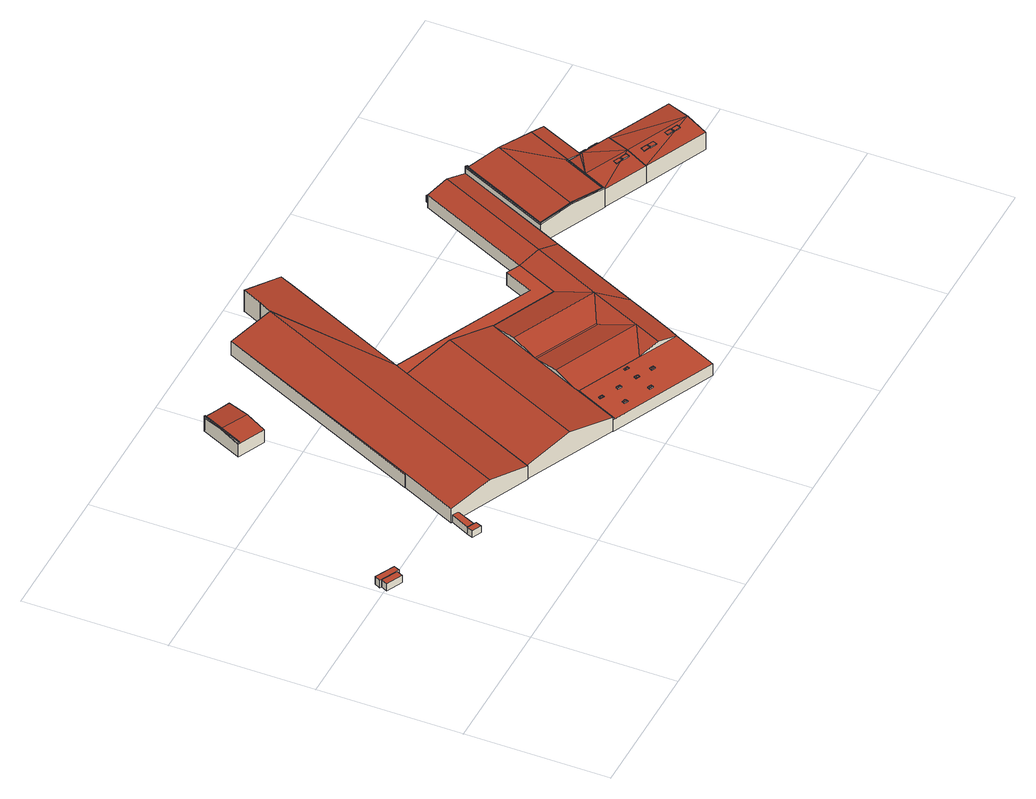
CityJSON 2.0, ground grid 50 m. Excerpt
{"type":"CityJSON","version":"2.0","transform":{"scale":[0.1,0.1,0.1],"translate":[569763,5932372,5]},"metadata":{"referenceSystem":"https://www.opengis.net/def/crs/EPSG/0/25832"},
"CityObjects":{
"building1":{"type":"Building","attributes":{"Grundfläche 2D":"15.660533","Grundhöhe NN":"6.108"},"geometry":[{"type":"Solid","lod":"3","boundaries":[[[[0,1,2,3]],[[4,5,3,2]],[[5,6,0,3]],[[6,7,1,0]],[[7,4,2,1]],[[7,6,5,4]]]],"semantics":{"surfaces":[{"type":"RoofSurface"},{"type":"WallSurface"},{"type":"GroundSurface"}],"values":[[0,1,1,1,1,2]]}}]},
"building2":{"type":"Building","attributes":{"Grundfläche 2D":"18.231822","Grundhöhe NN":"6.008"},"geometry":[{"type":"Solid","lod":"3","boundaries":[[[[8,9,10,11]],[[9,8,12,13]],[[10,9,13,14]],[[11,10,14,15]],[[8,11,15,12]],[[13,12,15,14]]]],"semantics":{"surfaces":[{"type":"RoofSurface"},{"type":"WallSurface"},{"type":"GroundSurface"}],"values":[[0,1,1,1,1,2]]}}]},
"building3":{"type":"Building","attributes":{"Grundfläche 2D":"173.839286","Grundhöhe NN":"5.824"},"children":["building3-1"],"geometry":[{"type":"Solid","lod":"3","boundaries":[[[[16,17,18,19,20,21,22,23]],[[24,25,26,27,16,23,22]],[[19,18,17,28,29]],[[20,19,29,30]],[[21,20,30,31]],[[32,25,24,22,21,31,33]],[[34,27,26,25,32,35]],[[28,17,16,27,34]],[[28,34,35,32,33,31,30,29]]]],"semantics":{"surfaces":[{"type":"RoofSurface"},{"type":"WallSurface"},{"type":"GroundSurface"}],"values":[[0,0,1,1,1,1,1,1,2]]}}]},
"building3-1":{"type":"BuildingInstallation","parents":["building3"],"geometry":[{"type":"MultiSurface","lod":"3","boundaries":[[[36,37,38,39,40,23]],[[22,24,25,39,38,37,21]],[[40,39,25,26]],[[40,26,23]],[[41,20,36,23]],[[20,21,37,36]]],"semantics":{"surfaces":[{"type":"RoofSurface"},{"type":"WallSurface"}],"values":[0,1,1,1,1,1]}}]},
"building4":{"type":"Building","attributes":{"Grundfläche 2D":"8018.117439","Grundhöhe NN":"5.749"},"children":["building4-1","building4-2","building4-3","building4-4","building4-5","building4-6","building4-7","building4-8"],"geometry":[{"type":"Solid","lod":"3","boundaries":[[[[42,43,44,45,46,47,48,49,50]],[[51,52,53,54]],[[55,56,54,53,57]],[[58,59,54,56,60]],[[58,61,62,59]],[[63,62,61,64,65]],[[66,67,68,69,63,65]],[[70,63,69]],[[71,72,73,54,63,70,74,75,76]],[[77,78,51,54,73]],[[54,59,62,63]],[[79,80,81,82]],[[55,83,79,82,84,85,66,64,86,87,60]],[[88,89,90,91]],[[92,93,94,95,96]],[[97,98,99]],[[98,100,101,102,103,99]],[[102,101,104,105,106]],[[106,107,108,109,110,111,112,113]],[[113,102,106]],[[114,112,111]],[[115,45,44,116]],[[117,47,46,45,115,118]],[[48,47,117,119]],[[120,52,51,78,121]],[[53,52,120,122]],[[57,53,122,123]],[[60,56,55]],[[66,65,64]],[[50,49,48,74,70,69,68,67,43,42]],[[74,48,119,124,75]],[[76,75,124,125]],[[126,73,72,71,76,125,127]],[[77,73,126,128]],[[78,77,128,121]],[[79,83,57,123,129,80]],[[81,80,129,130]],[[84,82,81,130,116,44,131]],[[57,83,55]],[[61,58,60,87,86,64]],[[131,44,43,67,66,85,84]],[[90,132,133,93,91]],[[91,93,92,88]],[[88,92,134,135,89]],[[94,93,133,136]],[[95,94,136,137]],[[96,95,137,138]],[[134,92,96,138]],[[97,99,139,140]],[[98,97,140,141]],[[100,98,141,142]],[[89,135,143,104,101,100,142,132,90]],[[106,105,104,143,130,144,108,107]],[[109,108,144,145]],[[146,111,110,109,145,147]],[[114,111,146,148]],[[113,112,114,148,149]],[[99,103,102,113,149,150,151,139]],[[129,123,122,120,121,128,126,127,125,124,119,117,118,115,116,130]],[[138,137,136,133,132,142,141,140,139,151,150,149,148,146,147,145,144,130,143,135,134]]]],"semantics":{"surfaces":[{"type":"RoofSurface"},{"type":"WallSurface"},{"type":"GroundSurface"}],"values":[[0,0,0,0,0,0,0,0,0,0,0,0,0,0,0,0,0,0,0,0,0,1,1,1,1,1,1,1,1,1,1,1,1,1,1,1,1,1,1,1,1,1,1,1,1,1,1,1,1,1,1,1,1,1,1,1,1,1,2,2]]}}]},
"building4-1":{"type":"BuildingInstallation","parents":["building4"],"geometry":[{"type":"MultiSurface","lod":"3","boundaries":[[[152,153,154,155]],[[156,157,158,154,153]],[[159,158,157]],[[160,161,155,154,158,159]],[[162,163,164,153,152,155]],[[164,165,166,157,156,153]],[[166,167,159,157]],[[159,167,168,162,155,161,160]]],"semantics":{"surfaces":[{"type":"RoofSurface"},{"type":"WallSurface"}],"values":[0,0,0,0,1,1,1,1]}}]},
"building4-2":{"type":"BuildingInstallation","parents":["building4"],"geometry":[{"type":"MultiSurface","lod":"3","boundaries":[[[169,170,171,172]],[[173,174,175,172,171,176]],[[177,178,176,171,170]],[[173,176,178]],[[179,180,181,170,169,172]],[[181,182,183,178,177,170]],[[183,184,173,178]],[[173,184,185,179,172,175,174]]],"semantics":{"surfaces":[{"type":"RoofSurface"},{"type":"WallSurface"}],"values":[0,0,0,0,1,1,1,1]}}]},
"building4-3":{"type":"BuildingInstallation","parents":["building4"],"geometry":[{"type":"MultiSurface","lod":"3","boundaries":[[[186,187,188]],[[189,190,188,187,191]],[[186,192,193,194,191,187]],[[189,191,194]],[[195,196,186,188]],[[186,196,197,198,194,193,192]],[[198,199,189,194]],[[189,199,195,188,190]]],"semantics":{"surfaces":[{"type":"RoofSurface"},{"type":"WallSurface"}],"values":[0,0,0,0,1,1,1,1]}}]},
"building4-4":{"type":"BuildingInstallation","parents":["building4"],"geometry":[{"type":"MultiSurface","lod":"3","boundaries":[[[200,201,202]],[[203,204,205,206,201,200]],[[207,206,205]],[[208,202,201,206,207]],[[209,210,200,202]],[[200,210,211,212,205,204,203]],[[212,213,207,205]],[[207,213,209,202,208]]],"semantics":{"surfaces":[{"type":"RoofSurface"},{"type":"WallSurface"}],"values":[0,0,0,0,1,1,1,1]}}]},
"building4-5":{"type":"BuildingInstallation","parents":["building4"],"geometry":[{"type":"MultiSurface","lod":"3","boundaries":[[[214,215,216]],[[217,218,219,215,214]],[[220,219,218]],[[221,216,215,219,220]],[[222,223,214,216]],[[214,223,224,218,217]],[[224,225,220,218]],[[220,225,222,216,221]]],"semantics":{"surfaces":[{"type":"RoofSurface"},{"type":"WallSurface"}],"values":[0,0,0,0,1,1,1,1]}}]},
"building4-6":{"type":"BuildingInstallation","parents":["building4"],"geometry":[{"type":"MultiSurface","lod":"3","boundaries":[[[226,227,228,229,131]],[[45,226,131,44]],[[227,226,45,46]],[[42,68,228,227,46]],[[229,228,68,42,43,67]]],"semantics":{"surfaces":[{"type":"RoofSurface"},{"type":"WallSurface"}],"values":[0,1,1,1,1]}}]},
"building4-7":{"type":"BuildingInstallation","parents":["building4"],"geometry":[{"type":"MultiSurface","lod":"3","boundaries":[[[230,231,232]],[[233,234,232,231,235]],[[236,237,238,235,231,230]],[[233,235,238]],[[239,240,230,232]],[[230,240,241,242,238,237,236]],[[242,243,233,238]],[[233,243,239,232,234]]],"semantics":{"surfaces":[{"type":"RoofSurface"},{"type":"WallSurface"}],"values":[0,0,0,0,1,1,1,1]}}]},
"building4-8":{"type":"BuildingInstallation","parents":["building4"],"geometry":[{"type":"MultiSurface","lod":"3","boundaries":[[[244,245,246]],[[247,248,246,245,249]],[[244,250,251,249,245]],[[247,249,251]],[[252,253,244,246]],[[244,253,254,251,250]],[[254,255,247,251]],[[247,255,252,246,248]]],"semantics":{"surfaces":[{"type":"RoofSurface"},{"type":"WallSurface"}],"values":[0,0,0,0,1,1,1,1]}}]},
"building5":{"type":"Building","attributes":{"Grundfläche 2D":"366.990174","Grundhöhe NN":"5.756"},"geometry":[{"type":"Solid","lod":"3","boundaries":[[[[256,257,258,259,260,261,262]],[[263,260,259,258,264,265]],[[261,260,263,266]],[[262,261,266,267]],[[256,262,267,268]],[[257,256,268,269]],[[258,257,269,264]],[[268,267,266,263,265,264,269]]]],"semantics":{"surfaces":[{"type":"RoofSurface"},{"type":"WallSurface"},{"type":"GroundSurface"}],"values":[[0,1,1,1,1,1,1,2]]}}]},
"building6":{"type":"Building","attributes":{"Grundfläche 2D":"704.700471","Grundhöhe NN":"5.749"},"geometry":[{"type":"Solid","lod":"3","boundaries":[[[[270,271,52,51]],[[270,51,78,272,273]],[[274,275,276,277]],[[52,271,278,120]],[[78,51,52,120,121]],[[273,272,78,121,279]],[[274,280,278,271,270,273,279,281,275]],[[276,275,281,282]],[[277,276,282,283]],[[274,277,283,280]],[[280,283,282,281,279,121,120,278]]]],"semantics":{"surfaces":[{"type":"RoofSurface"},{"type":"WallSurface"},{"type":"GroundSurface"}],"values":[[0,0,0,1,1,1,1,1,1,1,2]]}}]},
"building7":{"type":"Building","attributes":{"Grundfläche 2D":"917.135458","Grundhöhe NN":"5.680"},"geometry":[{"type":"Solid","lod":"3","boundaries":[[[[284,285,286,287,288,289,290]],[[291,292,290,289]],[[293,294,292,291]],[[295,296,297,294,293]],[[298,299,296]],[[299,297,296]],[[298,300,301,299]],[[302,303,300]],[[303,301,300]],[[303,304,305,301]],[[306,307,291,289]],[[289,308,306]],[[289,288,287,309,308]],[[310,311,312]],[[313,314,315,310,312,316,317]],[[318,319,320,315,314,321]],[[320,322,323,315]],[[300,298,296,295,293,291,307,324,325,326,327,302]],[[302,327,319,304,303]],[[305,304,319,318]],[[318,321,301,305]],[[321,314,313,317,316,292,294,297,299,301]],[[316,312,290,292]],[[312,311,284,290]],[[311,310,285,284]],[[310,328,286,285]],[[328,329,287,286]],[[307,306,308,309,330,324]],[[329,330,309,287]],[[324,330,279,331]],[[332,327,326,325,324,331,333]],[[320,319,327,332,334]],[[322,320,334,335]],[[323,322,335,336]],[[310,315,323,336,337]],[[328,310,337,338]],[[330,329,328,338,339,279]],[[331,279,339,338,337,336,335,334,332,333]]]],"semantics":{"surfaces":[{"type":"RoofSurface"},{"type":"WallSurface"},{"type":"GroundSurface"}],"values":[[0,0,0,0,0,0,0,0,0,0,0,0,0,0,0,0,0,1,1,1,1,1,1,1,1,1,1,1,1,1,1,1,1,1,1,1,1,2]]}}]},
"building8":{"type":"Building","attributes":{"Grundfläche 2D":"323.225217","Grundhöhe NN":"5.606"},"children":["building8-1","building8-2"],"geometry":[{"type":"Solid","lod":"3","boundaries":[[[[340,341,342,343,344,345,346]],[[343,342,341,340,346,347,344]],[[348,349,346]],[[349,347,346]],[[350,351,349]],[[351,347,349]],[[351,352,353,347]],[[354,355,356,357,358]],[[359,360,361,362]],[[363,364,365,366]],[[355,367,368,362,356]],[[369,370,366,365,371,372,358,357,356,362,361]],[[354,358,372,373]],[[359,362,368,374]],[[360,359,374,375]],[[361,360,375,369]],[[363,366,370,376]],[[364,363,376,377]],[[365,364,377,371]],[[345,344,378,379]],[[348,346,345,379,380]],[[354,373,381,350,349,348,380,367,355]],[[351,350,381,382]],[[352,351,382,383]],[[383,384,378,344,347,353,352]],[[372,371,377,376,370,369,375,374,368,367,380,379,378,384,383,382,381,373]]]],"semantics":{"surfaces":[{"type":"RoofSurface"},{"type":"WallSurface"},{"type":"GroundSurface"}],"values":[[0,0,0,0,0,0,0,0,0,0,1,1,1,1,1,1,1,1,1,1,1,1,1,1,1,2]]}}]},
"building8-1":{"type":"BuildingInstallation","parents":["building8"],"geometry":[{"type":"MultiSurface","lod":"3","boundaries":[[[385,386,387,388]],[[389,386,385,390,341]],[[389,391,387,386]],[[391,392,388,387]],[[390,385,388,392,340]]],"semantics":{"surfaces":[{"type":"RoofSurface"},{"type":"WallSurface"}],"values":[0,1,1,1,1]}}]},
"building8-2":{"type":"BuildingInstallation","parents":["building8"],"geometry":[{"type":"MultiSurface","lod":"3","boundaries":[[[393,394,395,396]],[[397,398,393,396]],[[343,399,394,393,398]],[[400,395,394,399,342]],[[400,397,396,395]]],"semantics":{"surfaces":[{"type":"RoofSurface"},{"type":"WallSurface"}],"values":[0,1,1,1,1]}}]},
"building9":{"type":"Building","attributes":{"Grundfläche 2D":"86.861326","Grundhöhe NN":"5.654"},"geometry":[{"type":"Solid","lod":"3","boundaries":[[[[401,402,403,323,404,322]],[[322,404,323,336,335]],[[401,322,335,405]],[[403,402,401,405,406]],[[323,403,406,336]],[[335,336,406,405]]]],"semantics":{"surfaces":[{"type":"RoofSurface"},{"type":"WallSurface"},{"type":"GroundSurface"}],"values":[[0,1,1,1,1,2]]}}]},
"building10":{"type":"Building","attributes":{"Grundfläche 2D":"432.175674","Grundhöhe NN":"5.678"},"children":["building10-1","building10-2","building10-3","building10-4"],"geometry":[{"type":"Solid","lod":"3","boundaries":[[[[407,408,345,409,410]],[[408,407,410,346,345]],[[411,348,412,410]],[[412,346,410]],[[409,345,413,414]],[[411,410,409,414,415]],[[348,411,415,416]],[[345,346,412,348,416,413]],[[415,414,413,416]]]],"semantics":{"surfaces":[{"type":"RoofSurface"},{"type":"WallSurface"},{"type":"GroundSurface"}],"values":[[0,0,0,0,1,1,1,1,2]]}}]},
"building10-1":{"type":"BuildingInstallation","parents":["building10"],"geometry":[{"type":"MultiSurface","lod":"3","boundaries":[[[417,418,419,420]],[[420,419,421,422]],[[417,420,422,423]],[[418,417,423,424]],[[419,418,424,421]]],"semantics":{"surfaces":[{"type":"RoofSurface"},{"type":"WallSurface"}],"values":[0,1,1,1,1]}}]},
"building10-2":{"type":"BuildingInstallation","parents":["building10"],"geometry":[{"type":"MultiSurface","lod":"3","boundaries":[[[425,426,427,428]],[[428,427,429,430]],[[425,428,430,431]],[[426,425,431,432]],[[427,426,432,429]]],"semantics":{"surfaces":[{"type":"RoofSurface"},{"type":"WallSurface"}],"values":[0,1,1,1,1]}}]},
"building10-3":{"type":"BuildingInstallation","parents":["building10"],"geometry":[{"type":"MultiSurface","lod":"3","boundaries":[[[433,434,435,436]],[[436,435,437,438]],[[433,436,438,439]],[[434,433,439,440]],[[435,434,440,437]]],"semantics":{"surfaces":[{"type":"RoofSurface"},{"type":"WallSurface"}],"values":[0,1,1,1,1]}}]},
"building10-4":{"type":"BuildingInstallation","parents":["building10"],"geometry":[{"type":"MultiSurface","lod":"3","boundaries":[[[441,442,443,444]],[[445,446,442,441]],[[447,443,442,446,408]],[[448,444,443,447,407]],[[448,445,441,444]]],"semantics":{"surfaces":[{"type":"RoofSurface"},{"type":"WallSurface"}],"values":[0,1,1,1,1]}}]}
},
"vertices":[
[10,492,39],[66,465,39],[77,488,39],[21,515,39],[77,488,11],[21,515,11],[10,492,11],[66,465,11],
[26,539,40],[15,518,40],[84,484,40],[94,505,40],[26,539,10],[15,518,10],[84,484,10],[94,505,10],
[524,1201,69],[559,1277,60],[512,1298,60],[467,1319,60],[465,1316,61],[462,1317,61],[429,1247,69],[433,1245,69],[396,1174,60],[394,1171,60],[398,1169,60],[490,1127,60],[559,1277,8],[467,1319,8],[465,1316,8],[462,1317,8],[394,1171,8],[396,1174,8],[490,1127,8],[398,1169,8],
[465,1316,69],[462,1317,69],[396,1174,69],[394,1171,69],[398,1169,69],[435,1250,68],
[1060,322,58],[1057,323,58],[987,172,55],[986,170,55],[989,168,55],[1352,0,55],[1421,154,58],[1352,186,58],[1283,218,58],[1591,700,80],[1521,733,59],[1452,585,59],[1479,460,80],[1220,675,62],[1184,599,80],[1227,689,59],[1143,510,60],[1370,404,60],[1149,522,62],[1140,503,60],[1367,397,60],[1395,279,80],[1135,492,62],[1099,415,80],[1063,338,62],[1057,323,59],[1060,322,59],[1283,218,59],[1352,186,80],[1434,178,58],[1475,265,59],[1516,354,59],[1421,154,59],[1432,177,59],[1434,177,58],[1516,355,59],[1661,668,59],[1068,763,101],[912,835,62],[672,318,62],[829,246,101],[1227,689,62],[987,172,62],[1057,323,62],[1140,503,62],[1143,510,62],[384,369,35],[414,434,35],[392,445,35],[361,380,35],[384,369,33],[361,380,33],[352,359,33],[385,344,33],[394,365,33],[478,646,61],[480,645,63],[823,1392,61],[388,446,63],[529,381,94],[968,1326,94],[966,1327,93],[670,316,63],[911,836,63],[933,883,63],[1139,1327,63],[1162,1377,63],[1026,1440,93],[1025,1438,93],[993,1369,93],[972,1330,93],[970,1325,93],[991,1370,93],[986,170,7],[987,172,7],[1352,0,7],[989,168,7],[1421,154,7],[1521,733,7],[1661,668,7],[1452,585,7],[1227,689,7],[1432,177,7],[1434,177,7],[1516,354,7],[1434,178,7],[1516,355,7],[912,835,7],[672,318,7],[987,172,61],[392,445,7],[361,380,7],[384,369,7],[414,434,7],[352,359,7],[385,344,7],[394,365,7],[823,1392,7],[478,646,7],[480,645,7],[388,446,7],[670,316,7],[1162,1377,7],[1026,1440,7],[993,1369,7],[1025,1438,7],[991,1370,7],[970,1325,7],[968,1326,7],[966,1327,7],
[1070,175,59],[1068,171,59],[1073,173,59],[1072,179,59],[1071,169,59],[1081,164,59],[1080,170,59],[1085,173,59],[1082,175,59],[1076,177,59],[1072,179,56],[1070,175,55],[1068,171,55],[1071,169,55],[1081,164,55],[1085,173,56],[1076,177,56],
[1121,220,60],[1119,216,60],[1125,218,61],[1123,224,60],[1136,218,60],[1133,220,60],[1127,223,60],[1131,215,61],[1123,214,60],[1132,209,60],[1123,224,57],[1121,220,57],[1119,216,57],[1123,214,57],[1132,209,57],[1136,218,57],[1127,223,57],
[1208,231,59],[1214,233,60],[1212,239,59],[1226,233,59],[1222,235,59],[1220,230,60],[1212,229,59],[1218,226,59],[1222,225,59],[1212,239,58],[1208,231,58],[1218,226,58],[1222,225,58],[1226,233,58],
[1243,158,60],[1249,160,61],[1248,167,60],[1247,156,60],[1253,153,60],[1257,152,60],[1255,157,61],[1261,160,60],[1257,162,60],[1248,167,57],[1243,158,57],[1253,153,57],[1257,152,57],[1261,160,57],
[1055,246,60],[1060,248,61],[1059,254,60],[1058,244,60],[1068,239,60],[1066,245,61],[1072,248,60],[1068,249,60],[1059,254,57],[1055,246,57],[1068,239,57],[1072,248,57],
[986,170,61],[989,168,61],[1060,322,61],[1057,323,61],
[1161,127,59],[1167,130,59],[1165,136,59],[1178,130,59],[1175,131,59],[1173,127,59],[1165,126,59],[1171,123,59],[1174,121,59],[1165,136,56],[1161,127,55],[1171,123,55],[1174,121,55],[1178,130,56],
[1187,184,60],[1193,187,61],[1191,193,60],[1204,186,60],[1201,188,60],[1199,184,61],[1191,182,60],[1200,178,60],[1191,193,57],[1187,184,57],[1200,178,57],[1204,186,57],
[1426,654,60],[934,882,60],[912,835,60],[1227,689,60],[1452,585,60],[1520,732,60],[1473,754,60],[1452,585,8],[912,835,8],[1227,689,8],[1520,732,8],[1473,754,8],[1426,654,8],[934,882,8],
[1775,1096,80],[1704,1128,59],[1697,745,59],[1844,1064,59],[1717,1123,40],[1838,1067,40],[1848,1088,32],[1727,1144,32],[1704,1128,7],[1844,1064,7],[1717,1123,7],[1838,1067,7],[1848,1088,7],[1727,1144,7],
[1846,1058,88],[1849,1057,88],[1850,1061,88],[1845,1063,88],[1844,1061,88],[1718,789,88],[1781,918,88],[1696,741,88],[1700,744,88],[1699,740,88],[1750,721,93],[1748,717,93],[1812,687,100],[1751,720,93],[1902,646,91],[1814,691,100],[1928,634,88],[1930,638,88],[1931,632,88],[1932,635,88],[2005,792,88],[2002,793,88],[1697,745,88],[1695,741,88],[1842,1060,88],[1844,1064,88],[1849,1057,84],[1846,1058,84],[1781,918,84],[1751,720,89],[1814,691,95],[1960,1005,95],[1700,744,84],[1750,721,89],[2002,793,84],[2005,792,84],[2006,793,84],[1930,638,84],[2008,792,84],[2081,949,82],[1695,741,84],[1696,741,84],[1812,687,95],[1931,632,84],[1850,1061,84],[1845,1063,84],[1844,1064,84],[1695,741,7],[1931,632,7],[1696,741,7],[2006,793,7],[2008,792,7],[2081,949,7],[1849,1057,7],[1850,1061,7],[1845,1063,7],
[2100,641,84],[2081,641,84],[2075,640,83],[2069,640,83],[1932,635,77],[2087,563,78],[2123,642,86],[1969,713,86],[2161,724,78],[2064,769,77],[2055,773,77],[2054,771,77],[2006,793,77],[2005,792,77],[2064,769,54],[2141,733,54],[2150,754,54],[2074,789,54],[2073,789,54],[2152,759,51],[2120,773,51],[2118,768,51],[2150,754,51],[2109,779,51],[2076,794,51],[2074,789,51],[2106,774,51],[2141,733,6],[2150,754,6],[2118,768,6],[2106,774,6],[2074,789,6],[2073,789,6],[2064,769,6],[2152,759,6],[2120,773,6],[2109,779,6],[2076,794,6],[1932,635,6],[2087,563,6],[2161,724,6],[2055,773,6],[2054,771,6],[2006,793,6],[2005,792,6],
[2085,648,86],[2079,636,86],[2100,626,86],[2106,639,86],[2079,636,83],[2085,648,84],[2100,626,83],[2106,639,85],
[2053,647,86],[2074,638,86],[2080,650,86],[2059,660,86],[2059,660,84],[2053,647,83],[2074,638,83],[2080,650,84],
[2054,771,79],[2055,773,79],[2126,928,77],[2059,902,83],[2054,771,7],[2126,928,7],
[2290,545,84],[2270,547,83],[2308,461,77],[2345,540,86],[2383,621,77],[2158,719,78],[2087,563,7],[2308,461,7],[2383,621,7],[2161,724,7],
[2262,550,86],[2268,563,86],[2247,573,86],[2241,560,86],[2247,573,85],[2241,560,83],[2262,550,83],[2268,563,85],
[2164,585,85],[2170,598,86],[2149,608,86],[2143,594,85],[2149,608,84],[2143,594,82],[2164,585,82],[2170,598,84],
[2188,573,85],[2194,587,86],[2173,597,86],[2167,583,85],[2173,597,84],[2167,583,82],[2188,573,83],[2194,587,84],
[2272,561,86],[2266,548,86],[2287,539,86],[2293,552,86],[2272,561,85],[2266,548,83],[2287,539,83],[2293,552,85]
]}
